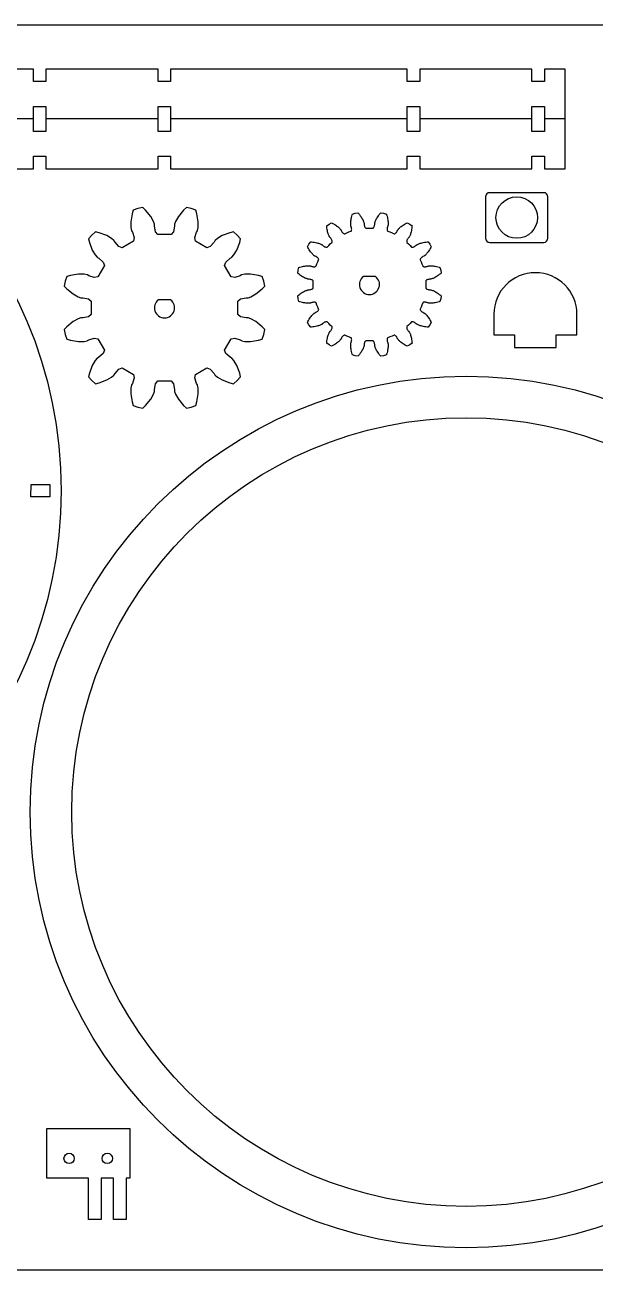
# Model space of a CAD drawing. Header units: millimetres. Extents: x 374 to 974, y 490 to 790.
# Drawn here: x 585.2 to 722.5, y 489.5 to 789.5 of the extents above; entities that cross this region are included whole.
import ezdxf

# ---------------------------------------------------------------- set-up
doc = ezdxf.new("R2010")
doc.units = ezdxf.units.MM
for name, color, linetype in [('cut', 1, 'Continuous'), ('etch', 5, 'Continuous'), ('no_cut', 4, 'Continuous')]:
    doc.layers.add(name, color=color, linetype=linetype)

msp = doc.modelspace()

# ---------------------------------------------------------------- linework, layer by layer
at = {"layer": 'cut'}
for p, q in [((696.13, 748.1), (696.13, 738.1)), ((710.13, 749.1), (697.13, 749.1)), ((711.13, 738.1), (711.13, 748.1)), ((611, 744.02), (610.7, 742.08)), ((611.3, 744.89), (611, 744.02)), ((612.41, 745.29), (611.3, 744.89)), ((613.57, 745.5), (612.41, 745.29)), ((614.26, 744.89), (613.57, 745.5)), ((615.49, 743.36), (614.26, 744.89)), ((623.38, 744.89), (622.15, 743.36)), ((624.08, 745.5), (623.38, 744.89)), ((625.23, 745.29), (624.08, 745.5)), ((626.34, 744.89), (625.23, 745.29)), ((626.64, 744.02), (626.34, 744.89)), ((626.94, 742.08), (626.64, 744.02)), ((664.08, 743.95), (664.74, 744.15)), ((664.74, 744.15), (665.44, 744.22)), ((665.44, 744.22), (665.56, 744.08)), ((665.56, 744.08), (665.78, 743.81)), ((670.54, 743.81), (670.76, 744.08)), ((670.76, 744.08), (670.88, 744.22)), ((670.88, 744.22), (671.58, 744.15)), ((671.58, 744.15), (672.24, 743.95)), ((610.7, 742.08), (610.73, 740.73)), ((616.15, 742.18), (615.49, 743.36)), ((616.39, 741.48), (616.15, 742.18)), ((616.4, 741.36), (616.39, 741.48)), ((616.4, 741), (616.4, 741.36)), ((616.67, 739.64), (616.4, 741)), ((621.25, 741), (620.97, 739.64)), ((621.26, 741.48), (621.24, 741.36)), ((621.24, 741.36), (621.25, 741)), ((621.5, 742.18), (621.26, 741.48)), ((622.15, 743.36), (621.5, 742.18)), ((626.92, 740.73), (626.94, 742.08)), ((657.89, 741.1), (658.43, 741.54)), ((657.9, 740.91), (657.89, 741.1)), ((658.43, 741.54), (659.05, 741.87)), ((659.05, 741.87), (659.22, 741.78)), ((659.22, 741.78), (659.52, 741.62)), ((659.52, 741.62), (659.8, 741.46)), ((659.8, 741.46), (660.05, 741.29)), ((660.05, 741.29), (660.27, 741.13)), ((660.27, 741.13), (660.48, 740.98)), ((663.66, 741.87), (663.67, 742.08)), ((663.66, 741.69), (663.66, 741.87)), ((663.66, 741.53), (663.66, 741.69)), ((663.67, 741.39), (663.66, 741.53)), ((663.67, 742.08), (663.69, 742.31)), ((663.68, 741.27), (663.67, 741.39)), ((663.69, 741.18), (663.68, 741.27)), ((663.69, 742.31), (663.73, 742.56)), ((663.71, 741.1), (663.69, 741.18)), ((663.72, 741.06), (663.71, 741.1)), ((663.73, 741.03), (663.72, 741.06)), ((663.73, 742.56), (663.77, 742.84)), ((663.79, 740.83), (663.73, 741.03)), ((663.73, 741.03), (663.73, 741.03)), ((663.77, 742.84), (663.84, 743.13)), ((663.84, 743.13), (663.92, 743.44)), ((663.92, 743.44), (664.02, 743.77)), ((664.02, 743.77), (664.08, 743.95)), ((665.78, 743.81), (665.97, 743.55)), ((665.97, 743.55), (666.14, 743.31)), ((666.14, 743.31), (666.29, 743.07)), ((666.29, 743.07), (666.42, 742.86)), ((666.42, 742.86), (666.53, 742.65)), ((666.53, 742.65), (666.62, 742.46)), ((666.62, 742.46), (666.69, 742.29)), ((666.69, 742.29), (666.75, 742.14)), ((666.75, 742.14), (666.79, 742.01)), ((666.79, 742.01), (666.83, 741.9)), ((666.83, 741.9), (666.85, 741.8)), ((666.85, 741.8), (666.87, 741.73)), ((666.87, 741.73), (666.88, 741.68)), ((666.88, 741.68), (666.88, 741.66)), ((666.88, 741.66), (666.88, 741.65)), ((666.88, 741.65), (666.89, 741.45)), ((666.89, 741.45), (666.92, 741.24)), ((666.92, 741.24), (666.96, 741.07)), ((666.96, 741.07), (667.01, 740.91)), ((669.31, 740.91), (669.36, 741.07)), ((669.36, 741.07), (669.4, 741.24)), ((669.4, 741.24), (669.43, 741.45)), ((669.43, 741.45), (669.44, 741.65)), ((669.44, 741.68), (669.45, 741.73)), ((669.44, 741.66), (669.44, 741.68)), ((669.44, 741.65), (669.44, 741.66)), ((669.45, 741.73), (669.47, 741.8)), ((669.47, 741.8), (669.49, 741.9)), ((669.49, 741.9), (669.52, 742.01)), ((669.52, 742.01), (669.57, 742.14)), ((669.57, 742.14), (669.63, 742.29)), ((669.63, 742.29), (669.7, 742.46)), ((669.7, 742.46), (669.79, 742.65)), ((669.79, 742.65), (669.9, 742.86)), ((669.9, 742.86), (670.03, 743.07)), ((670.03, 743.07), (670.18, 743.31)), ((670.18, 743.31), (670.35, 743.55)), ((670.35, 743.55), (670.54, 743.81)), ((672.24, 743.95), (672.24, 743.95)), ((672.24, 743.95), (672.3, 743.77)), ((672.3, 743.77), (672.4, 743.44)), ((672.4, 743.44), (672.48, 743.13)), ((672.48, 743.13), (672.55, 742.84)), ((672.59, 741.03), (672.52, 740.83)), ((672.55, 742.84), (672.59, 742.56)), ((672.59, 742.56), (672.63, 742.31)), ((672.6, 741.06), (672.59, 741.03)), ((672.59, 741.03), (672.59, 741.03)), ((672.61, 741.1), (672.6, 741.06)), ((672.62, 741.18), (672.61, 741.1)), ((672.64, 741.27), (672.62, 741.18)), ((672.63, 742.31), (672.65, 742.08)), ((672.65, 741.39), (672.64, 741.27)), ((672.65, 742.08), (672.66, 741.87)), ((672.66, 741.53), (672.65, 741.39)), ((672.66, 741.87), (672.66, 741.69)), ((672.66, 741.69), (672.66, 741.53)), ((675.84, 740.98), (676.05, 741.13)), ((676.05, 741.13), (676.27, 741.29)), ((676.27, 741.29), (676.52, 741.46)), ((676.52, 741.46), (676.8, 741.62)), ((676.8, 741.62), (677.1, 741.78)), ((677.1, 741.78), (677.27, 741.87)), ((677.27, 741.87), (677.89, 741.54)), ((677.89, 741.54), (678.43, 741.1)), ((678.43, 741.1), (678.41, 740.91)), ((601.3, 738.88), (600.54, 737.98)), ((602.2, 739.64), (601.3, 738.88)), ((603.11, 739.46), (602.2, 739.64)), ((604.94, 738.75), (603.11, 739.46)), ((606.09, 738.05), (604.94, 738.75)), ((606.65, 737.57), (606.09, 738.05)), ((610.73, 740.73), (610.87, 740.01)), ((610.87, 740.01), (610.91, 739.89)), ((610.91, 739.89), (611.1, 739.58)), ((611.1, 739.58), (611.54, 738.26)), ((611.54, 738.26), (611.38, 737.42)), ((617.24, 738.99), (616.67, 739.64)), ((620.4, 738.99), (617.24, 738.99)), ((620.97, 739.64), (620.4, 738.99)), ((626.1, 738.26), (626.54, 739.58)), ((626.27, 737.42), (626.1, 738.26)), ((626.54, 739.58), (626.73, 739.89)), ((626.73, 739.89), (626.77, 740.01)), ((626.77, 740.01), (626.92, 740.73)), ((631.55, 738.05), (630.99, 737.57)), ((632.7, 738.75), (631.55, 738.05)), ((634.54, 739.46), (632.7, 738.75)), ((635.44, 739.64), (634.54, 739.46)), ((636.34, 738.88), (635.44, 739.64)), ((637.1, 737.98), (636.34, 738.88)), ((657.94, 740.56), (657.9, 740.91)), ((657.99, 740.25), (657.94, 740.56)), ((658.04, 739.95), (657.99, 740.25)), ((658.1, 739.68), (658.04, 739.95)), ((658.16, 739.44), (658.1, 739.68)), ((658.23, 739.22), (658.16, 739.44)), ((658.3, 739.02), (658.23, 739.22)), ((658.37, 738.85), (658.3, 739.02)), ((658.44, 738.7), (658.37, 738.85)), ((658.5, 738.57), (658.44, 738.7)), ((658.55, 738.47), (658.5, 738.57)), ((658.6, 738.39), (658.55, 738.47)), ((658.64, 738.33), (658.6, 738.39)), ((658.67, 738.29), (658.64, 738.33)), ((658.69, 738.26), (658.67, 738.29)), ((658.83, 738.11), (658.69, 738.26)), ((658.69, 738.26), (658.69, 738.26)), ((658.95, 737.94), (658.83, 738.11)), ((660.48, 740.98), (660.65, 740.83)), ((660.65, 740.83), (660.81, 740.69)), ((660.81, 740.69), (660.94, 740.56)), ((660.94, 740.56), (661.05, 740.45)), ((661.05, 740.45), (661.15, 740.34)), ((661.15, 740.34), (661.22, 740.25)), ((661.22, 740.25), (661.28, 740.17)), ((661.28, 740.17), (661.32, 740.12)), ((661.32, 740.12), (661.35, 740.07)), ((661.35, 740.07), (661.36, 740.05)), ((661.36, 740.05), (661.36, 740.05)), ((661.36, 740.05), (661.45, 739.86)), ((661.45, 739.86), (661.55, 739.68)), ((661.55, 739.68), (661.66, 739.53)), ((661.66, 739.53), (661.77, 739.41)), ((661.77, 739.41), (661.87, 739.32)), ((661.87, 739.32), (661.97, 739.25)), ((661.97, 739.25), (662.07, 739.21)), ((662.07, 739.21), (662.16, 739.19)), ((662.16, 739.19), (662.24, 739.21)), ((662.24, 739.21), (662.72, 739.43)), ((662.72, 739.43), (663.21, 739.63)), ((663.21, 739.63), (663.7, 739.81)), ((663.7, 739.81), (663.77, 739.86)), ((663.77, 739.86), (663.82, 739.93)), ((663.85, 740.63), (663.79, 740.83)), ((663.82, 739.93), (663.86, 740.03)), ((663.88, 740.45), (663.85, 740.63)), ((663.86, 740.03), (663.88, 740.15)), ((663.89, 740.29), (663.88, 740.45)), ((663.88, 740.15), (663.89, 740.29)), ((667.01, 740.91), (667.07, 740.78)), ((667.07, 740.78), (667.14, 740.68)), ((667.14, 740.68), (667.21, 740.61)), ((667.21, 740.61), (667.29, 740.56)), ((667.29, 740.56), (667.37, 740.54)), ((667.37, 740.54), (667.89, 740.56)), ((667.89, 740.56), (668.43, 740.56)), ((668.43, 740.56), (668.95, 740.54)), ((668.95, 740.54), (669.03, 740.56)), ((669.03, 740.56), (669.11, 740.61)), ((669.11, 740.61), (669.18, 740.68)), ((669.18, 740.68), (669.25, 740.78)), ((669.25, 740.78), (669.31, 740.91)), ((672.44, 740.45), (672.43, 740.29)), ((672.43, 740.29), (672.44, 740.15)), ((672.47, 740.63), (672.44, 740.45)), ((672.44, 740.15), (672.46, 740.03)), ((672.46, 740.03), (672.5, 739.93)), ((672.52, 740.83), (672.47, 740.63)), ((672.5, 739.93), (672.55, 739.86)), ((672.55, 739.86), (672.62, 739.81)), ((672.62, 739.81), (673.11, 739.63)), ((673.11, 739.63), (673.6, 739.43)), ((673.6, 739.43), (674.08, 739.21)), ((674.08, 739.21), (674.16, 739.19)), ((674.16, 739.19), (674.25, 739.21)), ((674.25, 739.21), (674.35, 739.25)), ((674.35, 739.25), (674.45, 739.32)), ((674.45, 739.32), (674.55, 739.41)), ((674.55, 739.41), (674.66, 739.53)), ((674.66, 739.53), (674.77, 739.68)), ((674.77, 739.68), (674.87, 739.86)), ((674.87, 739.86), (674.96, 740.05)), ((674.96, 740.05), (674.97, 740.07)), ((674.96, 740.05), (674.96, 740.05)), ((674.97, 740.07), (675, 740.12)), ((675, 740.12), (675.04, 740.17)), ((675.04, 740.17), (675.1, 740.25)), ((675.1, 740.25), (675.17, 740.34)), ((675.17, 740.34), (675.26, 740.45)), ((675.26, 740.45), (675.38, 740.56)), ((675.38, 740.56), (675.51, 740.69)), ((675.51, 740.69), (675.67, 740.83)), ((675.67, 740.83), (675.84, 740.98)), ((677.49, 738.11), (677.37, 737.94)), ((677.63, 738.26), (677.49, 738.11)), ((677.65, 738.29), (677.63, 738.26)), ((677.63, 738.26), (677.63, 738.26)), ((677.68, 738.33), (677.65, 738.29)), ((677.72, 738.39), (677.68, 738.33)), ((677.77, 738.47), (677.72, 738.39)), ((677.82, 738.57), (677.77, 738.47)), ((677.88, 738.7), (677.82, 738.57)), ((677.95, 738.85), (677.88, 738.7)), ((678.02, 739.02), (677.95, 738.85)), ((678.09, 739.22), (678.02, 739.02)), ((678.15, 739.44), (678.09, 739.22)), ((678.22, 739.68), (678.15, 739.44)), ((678.28, 739.95), (678.22, 739.68)), ((678.33, 740.25), (678.28, 739.95)), ((678.38, 740.56), (678.33, 740.25)), ((678.41, 740.91), (678.38, 740.56)), ((600.54, 737.98), (600.72, 737.07)), ((600.72, 737.07), (601.43, 735.24)), ((601.43, 735.24), (602.13, 734.09)), ((606.73, 737.47), (606.65, 737.57)), ((606.9, 737.16), (606.73, 737.47)), ((607.82, 736.12), (606.9, 737.16)), ((608.64, 735.84), (607.82, 736.12)), ((611.38, 737.42), (608.64, 735.84)), ((629.01, 735.84), (626.27, 737.42)), ((629.82, 736.12), (629.01, 735.84)), ((630.74, 737.16), (629.82, 736.12)), ((630.92, 737.47), (630.74, 737.16)), ((630.99, 737.57), (630.92, 737.47)), ((635.52, 734.09), (636.21, 735.24)), ((636.21, 735.24), (636.92, 737.07)), ((636.92, 737.07), (637.1, 737.98)), ((653.27, 736.09), (653.6, 736.71)), ((653.35, 735.92), (653.27, 736.09)), ((653.52, 735.62), (653.35, 735.92)), ((653.68, 735.34), (653.52, 735.62)), ((653.6, 736.71), (654.04, 737.25)), ((653.85, 735.09), (653.68, 735.34)), ((654, 734.87), (653.85, 735.09)), ((654.04, 737.25), (654.23, 737.23)), ((654.23, 737.23), (654.57, 737.2)), ((654.57, 737.2), (654.89, 737.15)), ((654.89, 737.15), (655.19, 737.1)), ((655.19, 737.1), (655.46, 737.04)), ((655.46, 737.04), (655.7, 736.97)), ((655.7, 736.97), (655.92, 736.91)), ((655.92, 736.91), (656.12, 736.84)), ((656.12, 736.84), (656.29, 736.77)), ((656.29, 736.77), (656.44, 736.7)), ((656.44, 736.7), (656.57, 736.64)), ((656.57, 736.64), (656.67, 736.59)), ((656.67, 736.59), (656.75, 736.54)), ((656.75, 736.54), (656.81, 736.5)), ((656.81, 736.5), (656.85, 736.47)), ((656.85, 736.47), (656.88, 736.45)), ((656.88, 736.45), (656.88, 736.45)), ((656.88, 736.45), (657.03, 736.31)), ((657.03, 736.31), (657.19, 736.19)), ((657.19, 736.19), (657.35, 736.09)), ((657.35, 736.09), (657.49, 736.02)), ((657.49, 736.02), (657.63, 735.97)), ((657.63, 735.97), (657.75, 735.95)), ((657.75, 735.95), (657.85, 735.95)), ((657.85, 735.95), (657.94, 735.97)), ((657.94, 735.97), (658.01, 736.01)), ((658.01, 736.01), (658.37, 736.39)), ((658.37, 736.39), (658.74, 736.77)), ((658.74, 736.77), (659.13, 737.13)), ((659.05, 737.79), (658.95, 737.94)), ((659.12, 737.64), (659.05, 737.79)), ((659.17, 737.51), (659.12, 737.64)), ((659.13, 737.13), (659.17, 737.2)), ((659.19, 737.39), (659.17, 737.51)), ((659.17, 737.2), (659.19, 737.29)), ((659.19, 737.29), (659.19, 737.39)), ((677.15, 737.51), (677.13, 737.39)), ((677.13, 737.39), (677.13, 737.29)), ((677.13, 737.29), (677.15, 737.2)), ((677.2, 737.64), (677.15, 737.51)), ((677.15, 737.2), (677.19, 737.13)), ((677.19, 737.13), (677.57, 736.77)), ((677.27, 737.79), (677.2, 737.64)), ((677.37, 737.94), (677.27, 737.79)), ((677.57, 736.77), (677.95, 736.39)), ((677.95, 736.39), (678.31, 736.01)), ((678.31, 736.01), (678.38, 735.97)), ((678.38, 735.97), (678.47, 735.95)), ((678.47, 735.95), (678.57, 735.95)), ((678.57, 735.95), (678.69, 735.97)), ((678.69, 735.97), (678.82, 736.02)), ((678.82, 736.02), (678.97, 736.09)), ((678.97, 736.09), (679.12, 736.19)), ((679.12, 736.19), (679.29, 736.31)), ((679.29, 736.31), (679.44, 736.45)), ((679.44, 736.45), (679.47, 736.47)), ((679.44, 736.45), (679.44, 736.45)), ((679.47, 736.47), (679.51, 736.5)), ((679.51, 736.5), (679.57, 736.54)), ((679.57, 736.54), (679.65, 736.59)), ((679.65, 736.59), (679.75, 736.64)), ((679.75, 736.64), (679.88, 736.7)), ((679.88, 736.7), (680.03, 736.77)), ((680.03, 736.77), (680.2, 736.84)), ((680.2, 736.84), (680.4, 736.91)), ((680.4, 736.91), (680.62, 736.97)), ((680.62, 736.97), (680.86, 737.04)), ((680.86, 737.04), (681.13, 737.1)), ((681.13, 737.1), (681.43, 737.15)), ((681.43, 737.15), (681.75, 737.2)), ((681.75, 737.2), (682.09, 737.23)), ((682.09, 737.23), (682.28, 737.25)), ((682.28, 737.25), (682.72, 736.71)), ((682.47, 735.09), (682.32, 734.87)), ((682.64, 735.34), (682.47, 735.09)), ((682.8, 735.62), (682.64, 735.34)), ((682.72, 736.71), (683.05, 736.09)), ((682.96, 735.92), (682.8, 735.62)), ((683.05, 736.09), (682.96, 735.92)), ((697.13, 737.1), (710.13, 737.1)), ((602.13, 734.09), (602.61, 733.53)), ((602.61, 733.53), (602.71, 733.45)), ((602.71, 733.45), (603.02, 733.28)), ((603.02, 733.28), (604.06, 732.36)), ((604.06, 732.36), (604.34, 731.54)), ((633.3, 731.54), (633.58, 732.36)), ((633.58, 732.36), (634.62, 733.28)), ((634.62, 733.28), (634.94, 733.45)), ((634.94, 733.45), (635.03, 733.53)), ((635.03, 733.53), (635.52, 734.09)), ((654.16, 734.66), (654, 734.87)), ((654.31, 734.49), (654.16, 734.66)), ((654.44, 734.33), (654.31, 734.49)), ((654.57, 734.2), (654.44, 734.33)), ((654.69, 734.08), (654.57, 734.2)), ((654.8, 733.99), (654.69, 734.08)), ((654.89, 733.92), (654.8, 733.99)), ((654.96, 733.86), (654.89, 733.92)), ((655.02, 733.82), (654.96, 733.86)), ((655.07, 733.79), (655.02, 733.82)), ((655.09, 733.78), (655.07, 733.79)), ((655.28, 733.69), (655.09, 733.78)), ((655.09, 733.78), (655.09, 733.78)), ((655.46, 733.59), (655.28, 733.69)), ((655.6, 733.48), (655.46, 733.59)), ((655.51, 731.93), (655.71, 732.42)), ((655.73, 733.37), (655.6, 733.48)), ((655.71, 732.42), (655.93, 732.9)), ((655.82, 733.27), (655.73, 733.37)), ((655.89, 733.17), (655.82, 733.27)), ((655.93, 733.07), (655.89, 733.17)), ((655.94, 732.98), (655.93, 733.07)), ((655.93, 732.9), (655.94, 732.98)), ((680.39, 733.07), (680.37, 732.98)), ((680.37, 732.98), (680.39, 732.9)), ((680.43, 733.17), (680.39, 733.07)), ((680.39, 732.9), (680.61, 732.42)), ((680.5, 733.27), (680.43, 733.17)), ((680.59, 733.37), (680.5, 733.27)), ((680.71, 733.48), (680.59, 733.37)), ((680.61, 732.42), (680.81, 731.93)), ((680.86, 733.59), (680.71, 733.48)), ((681.04, 733.69), (680.86, 733.59)), ((681.23, 733.78), (681.04, 733.69)), ((681.25, 733.79), (681.23, 733.78)), ((681.23, 733.78), (681.23, 733.78)), ((681.3, 733.82), (681.25, 733.79)), ((681.35, 733.86), (681.3, 733.82)), ((681.43, 733.92), (681.35, 733.86)), ((681.52, 733.99), (681.43, 733.92)), ((681.63, 734.08), (681.52, 733.99)), ((681.75, 734.2), (681.63, 734.08)), ((681.87, 734.33), (681.75, 734.2)), ((682.01, 734.49), (681.87, 734.33)), ((682.16, 734.66), (682.01, 734.49)), ((682.32, 734.87), (682.16, 734.66)), ((596.16, 729.18), (595.29, 728.88)), ((598.1, 729.48), (596.16, 729.18)), ((599.45, 729.45), (598.1, 729.48)), ((600.17, 729.31), (599.45, 729.45)), ((600.29, 729.27), (600.17, 729.31)), ((600.6, 729.08), (600.29, 729.27)), ((601.92, 728.64), (600.6, 729.08)), ((604.34, 731.54), (602.76, 728.8)), ((634.88, 728.8), (633.3, 731.54)), ((637.05, 729.08), (635.73, 728.64)), ((637.35, 729.27), (637.05, 729.08)), ((637.47, 729.31), (637.35, 729.27)), ((638.19, 729.45), (637.47, 729.31)), ((639.54, 729.48), (638.19, 729.45)), ((641.48, 729.18), (639.54, 729.48)), ((642.35, 728.88), (641.48, 729.18)), ((650.92, 729.7), (650.98, 730.4)), ((651.06, 729.58), (650.92, 729.7)), ((650.98, 730.4), (651.19, 731.06)), ((651.33, 729.36), (651.06, 729.58)), ((651.19, 731.06), (651.37, 731.12)), ((651.58, 729.17), (651.33, 729.36)), ((651.37, 731.12), (651.7, 731.22)), ((651.83, 729), (651.58, 729.17)), ((651.7, 731.22), (652.01, 731.3)), ((652.01, 731.3), (652.3, 731.37)), ((652.3, 731.37), (652.57, 731.41)), ((652.57, 731.41), (652.83, 731.45)), ((652.83, 731.45), (653.06, 731.47)), ((653.06, 731.47), (653.26, 731.48)), ((653.26, 731.48), (653.45, 731.48)), ((653.45, 731.48), (653.61, 731.48)), ((653.61, 731.48), (653.75, 731.47)), ((653.75, 731.47), (653.87, 731.46)), ((653.87, 731.46), (653.96, 731.44)), ((653.96, 731.44), (654.03, 731.43)), ((654.03, 731.43), (654.08, 731.42)), ((654.08, 731.42), (654.11, 731.41)), ((654.11, 731.41), (654.11, 731.41)), ((654.11, 731.41), (654.31, 731.34)), ((654.31, 731.34), (654.5, 731.29)), ((654.5, 731.29), (654.69, 731.26)), ((654.69, 731.26), (654.85, 731.25)), ((654.85, 731.25), (654.99, 731.26)), ((654.99, 731.26), (655.11, 731.28)), ((655.11, 731.28), (655.21, 731.32)), ((655.21, 731.32), (655.28, 731.37)), ((655.28, 731.37), (655.33, 731.44)), ((655.33, 731.44), (655.51, 731.93)), ((680.81, 731.93), (680.99, 731.44)), ((680.99, 731.44), (681.04, 731.37)), ((681.04, 731.37), (681.11, 731.32)), ((681.11, 731.32), (681.21, 731.28)), ((681.21, 731.28), (681.33, 731.26)), ((681.33, 731.26), (681.47, 731.25)), ((681.47, 731.25), (681.63, 731.26)), ((681.63, 731.26), (681.81, 731.29)), ((681.81, 731.29), (682.01, 731.34)), ((682.01, 731.34), (682.21, 731.41)), ((682.21, 731.41), (682.24, 731.42)), ((682.21, 731.41), (682.21, 731.41)), ((682.24, 731.42), (682.28, 731.43)), ((682.28, 731.43), (682.36, 731.44)), ((682.36, 731.44), (682.45, 731.46)), ((682.45, 731.46), (682.57, 731.47)), ((682.57, 731.47), (682.71, 731.48)), ((682.71, 731.48), (682.87, 731.48)), ((682.87, 731.48), (683.06, 731.48)), ((683.06, 731.48), (683.26, 731.47)), ((683.26, 731.47), (683.49, 731.45)), ((683.49, 731.45), (683.75, 731.41)), ((683.75, 731.41), (684.02, 731.37)), ((684.02, 731.37), (684.31, 731.3)), ((684.31, 731.3), (684.62, 731.22)), ((684.74, 729.17), (684.49, 729)), ((684.62, 731.22), (684.95, 731.12)), ((684.99, 729.36), (684.74, 729.17)), ((684.95, 731.12), (685.13, 731.06)), ((685.26, 729.58), (684.99, 729.36)), ((685.13, 731.06), (685.33, 730.4)), ((685.4, 729.7), (685.26, 729.58)), ((685.33, 730.4), (685.4, 729.7)), ((594.89, 727.77), (594.68, 726.61)), ((594.68, 726.61), (595.29, 725.92)), ((595.29, 728.88), (594.89, 727.77)), ((602.76, 728.8), (601.92, 728.64)), ((635.73, 728.64), (634.88, 728.8)), ((642.76, 727.77), (642.35, 728.88)), ((642.35, 725.92), (642.96, 726.61)), ((642.96, 726.61), (642.76, 727.77)), ((652.06, 728.85), (651.83, 729)), ((652.28, 728.72), (652.06, 728.85)), ((652.49, 728.61), (652.28, 728.72)), ((652.68, 728.52), (652.49, 728.61)), ((652.85, 728.45), (652.68, 728.52)), ((653, 728.39), (652.85, 728.45)), ((653.13, 728.34), (653, 728.39)), ((653.24, 728.31), (653.13, 728.34)), ((653.34, 728.29), (653.24, 728.31)), ((653.41, 728.27), (653.34, 728.29)), ((653.45, 728.26), (653.41, 728.27)), ((653.48, 728.26), (653.45, 728.26)), ((653.49, 728.26), (653.48, 728.26)), ((653.69, 728.25), (653.49, 728.26)), ((653.89, 728.22), (653.69, 728.25)), ((654.07, 728.18), (653.89, 728.22)), ((654.23, 728.13), (654.07, 728.18)), ((654.35, 728.07), (654.23, 728.13)), ((654.46, 728), (654.35, 728.07)), ((654.53, 727.93), (654.46, 728)), ((654.46, 725.96), (654.53, 726.03)), ((654.58, 727.85), (654.53, 727.93)), ((654.53, 726.03), (654.58, 726.11)), ((654.6, 727.77), (654.58, 727.85)), ((654.58, 727.25), (654.6, 727.77)), ((654.58, 726.71), (654.58, 727.25)), ((654.6, 726.19), (654.58, 726.71)), ((654.58, 726.11), (654.6, 726.19)), ((669.61, 728.92), (666.7, 728.92)), ((681.74, 727.85), (681.72, 727.77)), ((681.72, 727.77), (681.74, 727.25)), ((681.74, 726.71), (681.72, 726.19)), ((681.72, 726.19), (681.74, 726.11)), ((681.79, 727.93), (681.74, 727.85)), ((681.74, 727.25), (681.74, 726.71)), ((681.74, 726.11), (681.79, 726.03)), ((681.86, 728), (681.79, 727.93)), ((681.79, 726.03), (681.86, 725.96)), ((681.97, 728.07), (681.86, 728)), ((682.09, 728.13), (681.97, 728.07)), ((682.25, 728.18), (682.09, 728.13)), ((682.43, 728.22), (682.25, 728.18)), ((682.63, 728.25), (682.43, 728.22)), ((682.83, 728.26), (682.63, 728.25)), ((682.84, 728.26), (682.83, 728.26)), ((682.86, 728.26), (682.84, 728.26)), ((682.91, 728.27), (682.86, 728.26)), ((682.98, 728.29), (682.91, 728.27)), ((683.08, 728.31), (682.98, 728.29)), ((683.19, 728.34), (683.08, 728.31)), ((683.32, 728.39), (683.19, 728.34)), ((683.47, 728.45), (683.32, 728.39)), ((683.64, 728.52), (683.47, 728.45)), ((683.83, 728.61), (683.64, 728.52)), ((684.04, 728.72), (683.83, 728.61)), ((684.26, 728.85), (684.04, 728.72)), ((684.49, 729), (684.26, 728.85)), ((595.29, 725.92), (596.82, 724.69)), ((596.82, 724.69), (598, 724.03)), ((598, 724.03), (598.7, 723.8)), ((598.7, 723.8), (598.82, 723.78)), ((598.82, 723.78), (599.18, 723.78)), ((599.18, 723.78), (600.54, 723.51)), ((600.54, 723.51), (601.19, 722.94)), ((620.28, 723.3), (617.37, 723.3)), ((636.45, 722.94), (637.1, 723.51)), ((637.1, 723.51), (638.47, 723.78)), ((638.47, 723.78), (638.83, 723.78)), ((638.83, 723.78), (638.95, 723.8)), ((638.95, 723.8), (639.64, 724.03)), ((639.64, 724.03), (640.83, 724.69)), ((640.83, 724.69), (642.35, 725.92)), ((650.92, 724.26), (651.06, 724.38)), ((650.98, 723.56), (650.92, 724.26)), ((651.19, 722.9), (650.98, 723.56)), ((651.06, 724.38), (651.33, 724.6)), ((651.33, 724.6), (651.58, 724.79)), ((651.58, 724.79), (651.83, 724.96)), ((651.83, 724.96), (652.06, 725.11)), ((652.06, 725.11), (652.28, 725.24)), ((652.28, 725.24), (652.49, 725.35)), ((652.49, 725.35), (652.68, 725.44)), ((652.68, 725.44), (652.85, 725.51)), ((652.85, 725.51), (653, 725.57)), ((653, 725.57), (653.13, 725.61)), ((653.13, 725.61), (653.24, 725.65)), ((653.24, 725.65), (653.34, 725.67)), ((653.34, 725.67), (653.41, 725.69)), ((653.41, 725.69), (653.45, 725.7)), ((653.45, 725.7), (653.48, 725.7)), ((653.48, 725.7), (653.49, 725.7)), ((653.49, 725.7), (653.69, 725.71)), ((653.69, 725.71), (653.89, 725.74)), ((653.89, 725.74), (654.07, 725.78)), ((654.07, 725.78), (654.23, 725.83)), ((654.23, 725.83), (654.35, 725.89)), ((654.35, 725.89), (654.46, 725.96)), ((681.86, 725.96), (681.97, 725.89)), ((681.97, 725.89), (682.09, 725.83)), ((682.09, 725.83), (682.25, 725.78)), ((682.25, 725.78), (682.43, 725.74)), ((682.43, 725.74), (682.63, 725.71)), ((682.63, 725.71), (682.83, 725.7)), ((682.83, 725.7), (682.84, 725.7)), ((682.84, 725.7), (682.86, 725.7)), ((682.86, 725.7), (682.91, 725.69)), ((682.91, 725.69), (682.98, 725.67)), ((682.98, 725.67), (683.08, 725.65)), ((683.08, 725.65), (683.19, 725.61)), ((683.19, 725.61), (683.32, 725.57)), ((683.32, 725.57), (683.47, 725.51)), ((683.47, 725.51), (683.64, 725.44)), ((683.64, 725.44), (683.83, 725.35)), ((683.83, 725.35), (684.04, 725.24)), ((684.04, 725.24), (684.26, 725.11)), ((684.26, 725.11), (684.49, 724.96)), ((684.49, 724.96), (684.74, 724.79)), ((684.74, 724.79), (684.99, 724.6)), ((684.99, 724.6), (685.26, 724.38)), ((685.33, 723.56), (685.13, 722.9)), ((685.26, 724.38), (685.4, 724.26)), ((685.4, 724.26), (685.33, 723.56)), ((601.19, 722.94), (601.19, 719.78)), ((636.45, 719.78), (636.45, 722.94)), ((651.37, 722.83), (651.19, 722.9)), ((651.7, 722.74), (651.37, 722.83)), ((652.01, 722.66), (651.7, 722.74)), ((652.3, 722.59), (652.01, 722.66)), ((652.57, 722.55), (652.3, 722.59)), ((652.83, 722.51), (652.57, 722.55)), ((653.06, 722.49), (652.83, 722.51)), ((653.26, 722.48), (653.06, 722.49)), ((653.45, 722.48), (653.26, 722.48)), ((653.61, 722.48), (653.45, 722.48)), ((653.75, 722.49), (653.61, 722.48)), ((653.87, 722.5), (653.75, 722.49)), ((653.96, 722.51), (653.87, 722.5)), ((654.03, 722.53), (653.96, 722.51)), ((654.08, 722.54), (654.03, 722.53)), ((654.11, 722.55), (654.08, 722.54)), ((654.31, 722.61), (654.11, 722.55)), ((654.11, 722.55), (654.11, 722.55)), ((654.5, 722.67), (654.31, 722.61)), ((654.69, 722.7), (654.5, 722.67)), ((654.85, 722.71), (654.69, 722.7)), ((654.8, 719.97), (654.89, 720.04)), ((654.99, 722.7), (654.85, 722.71)), ((654.89, 720.04), (654.96, 720.1)), ((654.96, 720.1), (655.02, 720.14)), ((655.11, 722.68), (654.99, 722.7)), ((655.02, 720.14), (655.07, 720.17)), ((655.07, 720.17), (655.09, 720.18)), ((655.09, 720.18), (655.28, 720.27)), ((655.09, 720.18), (655.09, 720.18)), ((655.21, 722.64), (655.11, 722.68)), ((655.28, 722.59), (655.21, 722.64)), ((655.33, 722.52), (655.28, 722.59)), ((655.28, 720.27), (655.46, 720.37)), ((655.51, 722.03), (655.33, 722.52)), ((655.46, 720.37), (655.6, 720.48)), ((655.71, 721.54), (655.51, 722.03)), ((655.6, 720.48), (655.73, 720.59)), ((655.93, 721.06), (655.71, 721.54)), ((655.73, 720.59), (655.82, 720.69)), ((655.82, 720.69), (655.89, 720.79)), ((655.89, 720.79), (655.93, 720.89)), ((655.94, 720.98), (655.93, 721.06)), ((655.93, 720.89), (655.94, 720.98)), ((680.39, 721.06), (680.37, 720.98)), ((680.37, 720.98), (680.39, 720.89)), ((680.61, 721.54), (680.39, 721.06)), ((680.39, 720.89), (680.43, 720.79)), ((680.43, 720.79), (680.5, 720.69)), ((680.5, 720.69), (680.59, 720.59)), ((680.59, 720.59), (680.71, 720.48)), ((680.81, 722.03), (680.61, 721.54)), ((680.71, 720.48), (680.86, 720.37)), ((680.99, 722.52), (680.81, 722.03)), ((680.86, 720.37), (681.04, 720.27)), ((681.04, 722.59), (680.99, 722.52)), ((681.11, 722.64), (681.04, 722.59)), ((681.04, 720.27), (681.23, 720.18)), ((681.21, 722.68), (681.11, 722.64)), ((681.33, 722.7), (681.21, 722.68)), ((681.23, 720.18), (681.23, 720.18)), ((681.23, 720.18), (681.25, 720.17)), ((681.25, 720.17), (681.3, 720.14)), ((681.3, 720.14), (681.35, 720.1)), ((681.47, 722.71), (681.33, 722.7)), ((681.35, 720.1), (681.43, 720.04)), ((681.43, 720.04), (681.52, 719.97)), ((681.63, 722.7), (681.47, 722.71)), ((681.81, 722.67), (681.63, 722.7)), ((682.01, 722.61), (681.81, 722.67)), ((682.21, 722.55), (682.01, 722.61)), ((682.24, 722.54), (682.21, 722.55)), ((682.21, 722.55), (682.21, 722.55)), ((682.28, 722.53), (682.24, 722.54)), ((682.36, 722.51), (682.28, 722.53)), ((682.45, 722.5), (682.36, 722.51)), ((682.57, 722.49), (682.45, 722.5)), ((682.71, 722.48), (682.57, 722.49)), ((682.87, 722.48), (682.71, 722.48)), ((683.06, 722.48), (682.87, 722.48)), ((683.26, 722.49), (683.06, 722.48)), ((683.49, 722.51), (683.26, 722.49)), ((683.75, 722.55), (683.49, 722.51)), ((684.02, 722.59), (683.75, 722.55)), ((684.31, 722.66), (684.02, 722.59)), ((684.62, 722.74), (684.31, 722.66)), ((684.95, 722.83), (684.62, 722.74)), ((685.13, 722.9), (684.95, 722.83)), ((596.82, 718.03), (595.29, 716.8)), ((598, 718.68), (596.82, 718.03)), ((598.7, 718.92), (598, 718.68)), ((598.82, 718.94), (598.7, 718.92)), ((599.18, 718.93), (598.82, 718.94)), ((600.54, 719.21), (599.18, 718.93)), ((601.19, 719.78), (600.54, 719.21)), ((637.1, 719.21), (636.45, 719.78)), ((638.47, 718.93), (637.1, 719.21)), ((638.83, 718.94), (638.47, 718.93)), ((638.95, 718.92), (638.83, 718.94)), ((639.64, 718.68), (638.95, 718.92)), ((640.83, 718.03), (639.64, 718.68)), ((642.35, 716.8), (640.83, 718.03)), ((653.27, 717.86), (653.35, 718.04)), ((653.6, 717.25), (653.27, 717.86)), ((653.35, 718.04), (653.52, 718.34)), ((653.52, 718.34), (653.68, 718.62)), ((654.04, 716.71), (653.6, 717.25)), ((653.68, 718.62), (653.85, 718.87)), ((653.85, 718.87), (654, 719.09)), ((654, 719.09), (654.16, 719.3)), ((654.16, 719.3), (654.31, 719.47)), ((654.31, 719.47), (654.44, 719.63)), ((654.44, 719.63), (654.57, 719.76)), ((654.57, 719.76), (654.69, 719.87)), ((654.69, 719.87), (654.8, 719.97)), ((655.92, 717.05), (655.7, 716.98)), ((656.12, 717.12), (655.92, 717.05)), ((656.29, 717.19), (656.12, 717.12)), ((656.44, 717.26), (656.29, 717.19)), ((656.57, 717.32), (656.44, 717.26)), ((656.67, 717.37), (656.57, 717.32)), ((656.75, 717.42), (656.67, 717.37)), ((656.81, 717.46), (656.75, 717.42)), ((656.85, 717.49), (656.81, 717.46)), ((656.88, 717.51), (656.85, 717.49)), ((657.03, 717.65), (656.88, 717.51)), ((656.88, 717.51), (656.88, 717.51)), ((657.19, 717.77), (657.03, 717.65)), ((657.35, 717.87), (657.19, 717.77)), ((657.49, 717.94), (657.35, 717.87)), ((657.63, 717.99), (657.49, 717.94)), ((657.75, 718.01), (657.63, 717.99)), ((657.85, 718.01), (657.75, 718.01)), ((657.94, 717.99), (657.85, 718.01)), ((658.01, 717.95), (657.94, 717.99)), ((658.37, 717.56), (658.01, 717.95)), ((658.74, 717.19), (658.37, 717.56)), ((659.13, 716.83), (658.74, 717.19)), ((677.57, 717.19), (677.19, 716.83)), ((677.95, 717.56), (677.57, 717.19)), ((678.31, 717.95), (677.95, 717.56)), ((678.38, 717.99), (678.31, 717.95)), ((678.47, 718.01), (678.38, 717.99)), ((678.57, 718.01), (678.47, 718.01)), ((678.69, 717.99), (678.57, 718.01)), ((678.82, 717.94), (678.69, 717.99)), ((678.97, 717.87), (678.82, 717.94)), ((679.12, 717.77), (678.97, 717.87)), ((679.29, 717.65), (679.12, 717.77)), ((679.44, 717.51), (679.29, 717.65)), ((679.47, 717.49), (679.44, 717.51)), ((679.44, 717.51), (679.44, 717.51)), ((679.51, 717.46), (679.47, 717.49)), ((679.57, 717.42), (679.51, 717.46)), ((679.65, 717.37), (679.57, 717.42)), ((679.75, 717.32), (679.65, 717.37)), ((679.88, 717.26), (679.75, 717.32)), ((680.03, 717.19), (679.88, 717.26)), ((680.2, 717.12), (680.03, 717.19)), ((680.4, 717.05), (680.2, 717.12)), ((680.62, 716.98), (680.4, 717.05)), ((681.52, 719.97), (681.63, 719.87)), ((681.63, 719.87), (681.75, 719.76)), ((681.75, 719.76), (681.87, 719.63)), ((681.87, 719.63), (682.01, 719.47)), ((682.01, 719.47), (682.16, 719.3)), ((682.16, 719.3), (682.32, 719.09)), ((682.72, 717.25), (682.28, 716.71)), ((682.32, 719.09), (682.47, 718.87)), ((682.47, 718.87), (682.64, 718.62)), ((682.64, 718.62), (682.8, 718.34)), ((683.05, 717.86), (682.72, 717.25)), ((682.8, 718.34), (682.96, 718.04)), ((682.96, 718.04), (683.05, 717.86)), ((698.13, 719.82), (698.13, 714.82)), ((718.13, 714.82), (718.13, 719.82)), ((595.29, 716.8), (594.68, 716.1)), ((594.68, 716.1), (594.89, 714.95)), ((594.89, 714.95), (595.29, 713.84)), ((600.6, 713.64), (601.92, 714.08)), ((601.92, 714.08), (602.76, 713.91)), ((634.88, 713.91), (635.73, 714.08)), ((635.73, 714.08), (637.05, 713.64)), ((642.96, 716.1), (642.35, 716.8)), ((642.35, 713.84), (642.76, 714.95)), ((642.76, 714.95), (642.96, 716.1)), ((654.23, 716.72), (654.04, 716.71)), ((654.57, 716.76), (654.23, 716.72)), ((654.89, 716.8), (654.57, 716.76)), ((655.19, 716.86), (654.89, 716.8)), ((655.46, 716.92), (655.19, 716.86)), ((655.7, 716.98), (655.46, 716.92)), ((657.99, 713.71), (658.04, 714.01)), ((658.04, 714.01), (658.1, 714.28)), ((658.1, 714.28), (658.16, 714.52)), ((658.16, 714.52), (658.23, 714.74)), ((658.23, 714.74), (658.3, 714.94)), ((658.3, 714.94), (658.37, 715.11)), ((658.37, 715.11), (658.44, 715.26)), ((658.44, 715.26), (658.5, 715.39)), ((658.5, 715.39), (658.55, 715.49)), ((658.55, 715.49), (658.6, 715.57)), ((658.6, 715.57), (658.64, 715.63)), ((658.64, 715.63), (658.67, 715.67)), ((658.67, 715.67), (658.69, 715.69)), ((658.69, 715.7), (658.83, 715.85)), ((658.69, 715.69), (658.69, 715.7)), ((658.83, 715.85), (658.95, 716.01)), ((658.95, 716.01), (659.05, 716.17)), ((659.05, 716.17), (659.12, 716.31)), ((659.12, 716.31), (659.17, 716.45)), ((659.17, 716.76), (659.13, 716.83)), ((659.19, 716.67), (659.17, 716.76)), ((659.17, 716.45), (659.19, 716.57)), ((659.19, 716.57), (659.19, 716.67)), ((661.45, 714.1), (661.36, 713.91)), ((661.55, 714.27), (661.45, 714.1)), ((661.66, 714.42), (661.55, 714.27)), ((661.77, 714.55), (661.66, 714.42)), ((661.87, 714.64), (661.77, 714.55)), ((661.97, 714.71), (661.87, 714.64)), ((662.07, 714.75), (661.97, 714.71)), ((662.16, 714.76), (662.07, 714.75)), ((662.24, 714.75), (662.16, 714.76)), ((662.72, 714.53), (662.24, 714.75)), ((663.21, 714.33), (662.72, 714.53)), ((663.7, 714.15), (663.21, 714.33)), ((663.77, 714.1), (663.7, 714.15)), ((663.82, 714.03), (663.77, 714.1)), ((663.86, 713.93), (663.82, 714.03)), ((672.5, 714.03), (672.46, 713.93)), ((672.55, 714.1), (672.5, 714.03)), ((672.62, 714.15), (672.55, 714.1)), ((673.11, 714.33), (672.62, 714.15)), ((673.6, 714.53), (673.11, 714.33)), ((674.08, 714.75), (673.6, 714.53)), ((674.16, 714.76), (674.08, 714.75)), ((674.25, 714.75), (674.16, 714.76)), ((674.35, 714.71), (674.25, 714.75)), ((674.45, 714.64), (674.35, 714.71)), ((674.55, 714.55), (674.45, 714.64)), ((674.66, 714.42), (674.55, 714.55)), ((674.77, 714.27), (674.66, 714.42)), ((674.87, 714.1), (674.77, 714.27)), ((674.96, 713.91), (674.87, 714.1)), ((677.15, 716.76), (677.13, 716.67)), ((677.13, 716.67), (677.13, 716.57)), ((677.13, 716.57), (677.15, 716.45)), ((677.19, 716.83), (677.15, 716.76)), ((677.15, 716.45), (677.2, 716.31)), ((677.2, 716.31), (677.27, 716.17)), ((677.27, 716.17), (677.37, 716.01)), ((677.37, 716.01), (677.49, 715.85)), ((677.49, 715.85), (677.63, 715.7)), ((677.63, 715.7), (677.63, 715.69)), ((677.63, 715.69), (677.65, 715.67)), ((677.65, 715.67), (677.68, 715.63)), ((677.68, 715.63), (677.72, 715.57)), ((677.72, 715.57), (677.77, 715.49)), ((677.77, 715.49), (677.82, 715.39)), ((677.82, 715.39), (677.88, 715.26)), ((677.88, 715.26), (677.95, 715.11)), ((677.95, 715.11), (678.02, 714.94)), ((678.02, 714.94), (678.09, 714.74)), ((678.09, 714.74), (678.15, 714.52)), ((678.15, 714.52), (678.22, 714.28)), ((678.22, 714.28), (678.28, 714.01)), ((678.28, 714.01), (678.33, 713.71)), ((680.86, 716.92), (680.62, 716.98)), ((681.13, 716.86), (680.86, 716.92)), ((681.43, 716.8), (681.13, 716.86)), ((681.75, 716.76), (681.43, 716.8)), ((682.09, 716.72), (681.75, 716.76)), ((682.28, 716.71), (682.09, 716.72)), ((698.13, 714.82), (703.13, 714.82)), ((703.13, 714.82), (703.13, 711.82)), ((713.13, 714.82), (718.13, 714.82)), ((713.13, 711.82), (713.13, 714.82)), ((595.29, 713.84), (596.16, 713.54)), ((596.16, 713.54), (598.1, 713.24)), ((598.1, 713.24), (599.45, 713.26)), ((599.45, 713.26), (600.17, 713.41)), ((600.17, 713.41), (600.29, 713.45)), ((600.29, 713.45), (600.6, 713.64)), ((602.76, 713.91), (604.34, 711.17)), ((604.34, 711.17), (604.06, 710.36)), ((633.3, 711.17), (634.88, 713.91)), ((633.58, 710.36), (633.3, 711.17)), ((637.05, 713.64), (637.35, 713.45)), ((637.35, 713.45), (637.47, 713.41)), ((637.47, 713.41), (638.19, 713.26)), ((638.19, 713.26), (639.54, 713.24)), ((639.54, 713.24), (641.48, 713.54)), ((641.48, 713.54), (642.35, 713.84)), ((657.89, 712.86), (657.9, 713.05)), ((658.43, 712.42), (657.89, 712.86)), ((657.9, 713.05), (657.94, 713.39)), ((657.94, 713.39), (657.99, 713.71)), ((659.05, 712.09), (658.43, 712.42)), ((659.22, 712.17), (659.05, 712.09)), ((659.52, 712.34), (659.22, 712.17)), ((659.8, 712.5), (659.52, 712.34)), ((660.05, 712.66), (659.8, 712.5)), ((660.27, 712.82), (660.05, 712.66)), ((660.48, 712.98), (660.27, 712.82)), ((660.65, 713.13), (660.48, 712.98)), ((660.81, 713.26), (660.65, 713.13)), ((660.94, 713.39), (660.81, 713.26)), ((661.05, 713.51), (660.94, 713.39)), ((661.15, 713.62), (661.05, 713.51)), ((661.22, 713.71), (661.15, 713.62)), ((661.28, 713.78), (661.22, 713.71)), ((661.32, 713.84), (661.28, 713.78)), ((661.35, 713.89), (661.32, 713.84)), ((661.36, 713.91), (661.35, 713.89)), ((661.36, 713.91), (661.36, 713.91)), ((663.66, 712.43), (663.67, 712.57)), ((663.66, 712.27), (663.66, 712.43)), ((663.66, 712.08), (663.66, 712.27)), ((663.67, 711.88), (663.66, 712.08)), ((663.67, 712.57), (663.68, 712.69)), ((663.69, 711.65), (663.67, 711.88)), ((663.68, 712.69), (663.69, 712.78)), ((663.69, 712.78), (663.71, 712.85)), ((663.73, 711.39), (663.69, 711.65)), ((663.71, 712.85), (663.72, 712.9)), ((663.72, 712.9), (663.73, 712.93)), ((663.73, 712.93), (663.79, 713.13)), ((663.73, 712.93), (663.73, 712.93)), ((663.77, 711.12), (663.73, 711.39)), ((663.84, 710.83), (663.77, 711.12)), ((663.79, 713.13), (663.85, 713.32)), ((663.85, 713.32), (663.88, 713.51)), ((663.88, 713.81), (663.86, 713.93)), ((663.89, 713.67), (663.88, 713.81)), ((663.88, 713.51), (663.89, 713.67)), ((666.42, 711.1), (666.29, 710.88)), ((666.53, 711.31), (666.42, 711.1)), ((666.62, 711.5), (666.53, 711.31)), ((666.69, 711.67), (666.62, 711.5)), ((666.75, 711.82), (666.69, 711.67)), ((666.79, 711.95), (666.75, 711.82)), ((666.83, 712.06), (666.79, 711.95)), ((666.85, 712.16), (666.83, 712.06)), ((666.87, 712.23), (666.85, 712.16)), ((666.88, 712.27), (666.87, 712.23)), ((666.89, 712.51), (666.88, 712.3)), ((666.88, 712.3), (666.88, 712.3)), ((666.88, 712.3), (666.88, 712.27)), ((666.92, 712.71), (666.89, 712.51)), ((666.96, 712.89), (666.92, 712.71)), ((667.01, 713.05), (666.96, 712.89)), ((667.07, 713.17), (667.01, 713.05)), ((667.14, 713.28), (667.07, 713.17)), ((667.21, 713.35), (667.14, 713.28)), ((667.29, 713.4), (667.21, 713.35)), ((667.37, 713.42), (667.29, 713.4)), ((667.89, 713.4), (667.37, 713.42)), ((668.43, 713.4), (667.89, 713.4)), ((668.95, 713.42), (668.43, 713.4)), ((669.03, 713.4), (668.95, 713.42)), ((669.11, 713.35), (669.03, 713.4)), ((669.18, 713.28), (669.11, 713.35)), ((669.25, 713.17), (669.18, 713.28)), ((669.31, 713.05), (669.25, 713.17)), ((669.36, 712.89), (669.31, 713.05)), ((669.4, 712.71), (669.36, 712.89)), ((669.43, 712.51), (669.4, 712.71)), ((669.44, 712.3), (669.43, 712.51)), ((669.44, 712.27), (669.44, 712.3)), ((669.44, 712.3), (669.44, 712.3)), ((669.45, 712.23), (669.44, 712.27)), ((669.47, 712.16), (669.45, 712.23)), ((669.49, 712.06), (669.47, 712.16)), ((669.52, 711.95), (669.49, 712.06)), ((669.57, 711.82), (669.52, 711.95)), ((669.63, 711.67), (669.57, 711.82)), ((669.7, 711.5), (669.63, 711.67)), ((669.79, 711.31), (669.7, 711.5)), ((669.9, 711.1), (669.79, 711.31)), ((670.03, 710.88), (669.9, 711.1)), ((672.44, 713.81), (672.43, 713.67)), ((672.43, 713.67), (672.44, 713.51)), ((672.46, 713.93), (672.44, 713.81)), ((672.44, 713.51), (672.47, 713.32)), ((672.47, 713.32), (672.52, 713.13)), ((672.55, 711.12), (672.48, 710.83)), ((672.52, 713.13), (672.59, 712.93)), ((672.59, 711.39), (672.55, 711.12)), ((672.59, 712.93), (672.59, 712.93)), ((672.59, 712.93), (672.6, 712.9)), ((672.63, 711.65), (672.59, 711.39)), ((672.6, 712.9), (672.61, 712.85)), ((672.61, 712.85), (672.62, 712.78)), ((672.62, 712.78), (672.64, 712.69)), ((672.65, 711.88), (672.63, 711.65)), ((672.64, 712.69), (672.65, 712.57)), ((672.65, 712.57), (672.66, 712.43)), ((672.66, 712.08), (672.65, 711.88)), ((672.66, 712.43), (672.66, 712.27)), ((672.66, 712.27), (672.66, 712.08)), ((674.97, 713.89), (674.96, 713.91)), ((674.96, 713.91), (674.96, 713.91)), ((675, 713.84), (674.97, 713.89)), ((675.04, 713.78), (675, 713.84)), ((675.1, 713.71), (675.04, 713.78)), ((675.17, 713.62), (675.1, 713.71)), ((675.26, 713.51), (675.17, 713.62)), ((675.38, 713.39), (675.26, 713.51)), ((675.51, 713.26), (675.38, 713.39)), ((675.67, 713.13), (675.51, 713.26)), ((675.84, 712.98), (675.67, 713.13)), ((676.05, 712.82), (675.84, 712.98)), ((676.27, 712.66), (676.05, 712.82)), ((676.52, 712.5), (676.27, 712.66)), ((676.8, 712.34), (676.52, 712.5)), ((677.1, 712.17), (676.8, 712.34)), ((677.27, 712.09), (677.1, 712.17)), ((677.89, 712.42), (677.27, 712.09)), ((678.43, 712.86), (677.89, 712.42)), ((678.33, 713.71), (678.38, 713.39)), ((678.38, 713.39), (678.41, 713.05)), ((678.41, 713.05), (678.43, 712.86)), ((703.13, 711.82), (713.13, 711.82)), ((602.13, 708.63), (601.43, 707.48)), ((602.61, 709.19), (602.13, 708.63)), ((602.71, 709.26), (602.61, 709.19)), ((603.02, 709.44), (602.71, 709.26)), ((604.06, 710.36), (603.02, 709.44)), ((634.62, 709.44), (633.58, 710.36)), ((634.94, 709.26), (634.62, 709.44)), ((635.03, 709.19), (634.94, 709.26)), ((635.52, 708.63), (635.03, 709.19)), ((636.21, 707.48), (635.52, 708.63)), ((663.92, 710.52), (663.84, 710.83)), ((664.02, 710.19), (663.92, 710.52)), ((664.08, 710.01), (664.02, 710.19)), ((664.74, 709.8), (664.08, 710.01)), ((665.44, 709.74), (664.74, 709.8)), ((665.56, 709.88), (665.44, 709.74)), ((665.78, 710.15), (665.56, 709.88)), ((665.97, 710.4), (665.78, 710.15)), ((666.14, 710.65), (665.97, 710.4)), ((666.29, 710.88), (666.14, 710.65)), ((670.18, 710.65), (670.03, 710.88)), ((670.35, 710.4), (670.18, 710.65)), ((670.54, 710.15), (670.35, 710.4)), ((670.76, 709.88), (670.54, 710.15)), ((670.88, 709.74), (670.76, 709.88)), ((671.58, 709.8), (670.88, 709.74)), ((672.24, 710.01), (671.58, 709.8)), ((672.3, 710.19), (672.24, 710.01)), ((672.4, 710.52), (672.3, 710.19)), ((672.48, 710.83), (672.4, 710.52)), ((600.72, 705.64), (600.54, 704.74)), ((601.43, 707.48), (600.72, 705.64)), ((606.09, 704.66), (606.65, 705.15)), ((606.65, 705.15), (606.73, 705.24)), ((606.73, 705.24), (606.9, 705.56)), ((606.9, 705.56), (607.82, 706.6)), ((607.82, 706.6), (608.64, 706.88)), ((608.64, 706.88), (611.38, 705.3)), ((611.38, 705.3), (611.54, 704.45)), ((626.1, 704.45), (626.27, 705.3)), ((626.27, 705.3), (629.01, 706.88)), ((629.01, 706.88), (629.82, 706.6)), ((629.82, 706.6), (630.74, 705.56)), ((630.74, 705.56), (630.92, 705.24)), ((630.92, 705.24), (630.99, 705.15)), ((630.99, 705.15), (631.55, 704.66)), ((636.92, 705.64), (636.21, 707.48)), ((637.1, 704.74), (636.92, 705.64)), ((600.54, 704.74), (601.3, 703.84)), ((601.3, 703.84), (602.2, 703.08)), ((602.2, 703.08), (603.11, 703.26)), ((603.11, 703.26), (604.94, 703.97)), ((604.94, 703.97), (606.09, 704.66)), ((610.87, 702.71), (610.73, 701.99)), ((610.91, 702.83), (610.87, 702.71)), ((611.1, 703.13), (610.91, 702.83)), ((611.54, 704.45), (611.1, 703.13)), ((616.4, 701.71), (616.67, 703.08)), ((616.67, 703.08), (617.24, 703.73)), ((617.24, 703.73), (620.4, 703.73)), ((620.4, 703.73), (620.97, 703.08)), ((620.97, 703.08), (621.25, 701.71)), ((626.54, 703.13), (626.1, 704.45)), ((626.73, 702.83), (626.54, 703.13)), ((626.77, 702.71), (626.73, 702.83)), ((626.92, 701.99), (626.77, 702.71)), ((631.55, 704.66), (632.7, 703.97)), ((632.7, 703.97), (634.54, 703.26)), ((634.54, 703.26), (635.44, 703.08)), ((635.44, 703.08), (636.34, 703.84)), ((636.34, 703.84), (637.1, 704.74)), ((610.73, 701.99), (610.7, 700.64)), ((610.7, 700.64), (611, 698.7)), ((614.26, 697.83), (615.49, 699.35)), ((615.49, 699.35), (616.15, 700.54)), ((616.15, 700.54), (616.39, 701.23)), ((616.39, 701.23), (616.4, 701.35)), ((616.4, 701.35), (616.4, 701.71)), ((621.25, 701.71), (621.24, 701.35)), ((621.24, 701.35), (621.26, 701.23)), ((621.26, 701.23), (621.5, 700.54)), ((621.5, 700.54), (622.15, 699.35)), ((622.15, 699.35), (623.38, 697.83)), ((626.64, 698.7), (626.94, 700.64)), ((626.94, 700.64), (626.92, 701.99)), ((611, 698.7), (611.3, 697.83)), ((611.3, 697.83), (612.41, 697.42)), ((612.41, 697.42), (613.57, 697.22)), ((613.57, 697.22), (614.26, 697.83)), ((623.38, 697.83), (624.08, 697.22)), ((624.08, 697.22), (625.23, 697.42)), ((625.23, 697.42), (626.34, 697.83)), ((626.34, 697.83), (626.64, 698.7)), ((590.45, 511.67), (590.45, 523.67)), ((590.45, 523.67), (610.45, 523.67)), ((610.45, 523.67), (610.45, 511.67)), ((600.55, 511.67), (590.45, 511.67)), ((600.55, 501.67), (600.55, 511.67)), ((606.55, 511.67), (603.55, 511.67)), ((603.55, 511.67), (603.55, 501.67)), ((606.55, 501.67), (606.55, 511.67)), ((610.45, 511.67), (609.55, 511.67)), ((609.55, 511.67), (609.55, 501.67)), ((603.55, 501.67), (600.55, 501.67)), ((609.55, 501.67), (606.55, 501.67))]:
    msp.add_line(p, q, dxfattribs=at)
for points in [[(582.28, 778.86), (582.28, 754.86), (587.28, 754.86), (587.28, 757.86), (590.28, 757.86), (590.28, 754.86), (617.28, 754.86), (617.28, 757.86), (620.28, 757.86), (620.28, 754.86), (677.28, 754.86), (677.28, 757.86), (680.28, 757.86), (680.28, 754.86), (707.28, 754.86), (707.28, 757.86), (710.28, 757.86), (710.28, 754.86), (715.28, 754.86), (715.28, 778.86)], [(715.28, 778.86), (710.28, 778.86), (710.28, 775.86), (707.28, 775.86), (707.28, 778.86), (680.28, 778.86), (680.28, 775.86), (677.28, 775.86), (677.28, 778.86), (620.28, 778.86), (620.28, 775.86), (617.28, 775.86), (617.28, 778.86), (590.28, 778.86), (590.28, 775.86), (587.28, 775.86), (587.28, 778.86), (582.28, 778.86)], [(587.28, 769.86), (590.28, 769.86)], [(590.28, 769.86), (590.28, 763.86), (587.28, 763.86), (587.28, 769.86)], [(617.28, 769.86), (620.28, 769.86)], [(620.28, 769.86), (620.28, 763.86), (617.28, 763.86), (617.28, 769.86)], [(677.28, 769.86), (680.28, 769.86)], [(680.28, 769.86), (680.28, 763.86), (677.28, 763.86), (677.28, 769.86)], [(707.28, 769.86), (710.28, 769.86)], [(710.28, 769.86), (710.28, 763.86), (707.28, 763.86), (707.28, 769.86)], [(587.28, 766.86), (582.28, 766.86)], [(617.28, 766.86), (590.28, 766.86)], [(677.28, 766.86), (620.28, 766.86)], [(707.28, 766.86), (680.28, 766.86)], [(715.28, 766.86), (710.28, 766.86)]]:
    msp.add_lwpolyline(points, dxfattribs=at)
msp.add_lwpolyline([(586.71, 678.8), (591.21, 678.78), (591.17, 675.78), (586.67, 675.8)], close=True, dxfattribs=at)
for centre, radius in [((488.94, 677.29), 105), ((703.63, 743.1), 5), ((691.47, 599.87), 105), ((595.85, 516.42), 1.25), ((605.05, 516.42), 1.25)]:
    msp.add_circle(centre, radius, dxfattribs=at)
for centre, radius, start, end in [((697.13, 748.1), 1, 90, 180), ((710.13, 748.1), 1, 0, 90), ((697.13, 738.1), 1, 180, 270), ((710.13, 738.1), 1, 270, 0), ((708.13, 719.82), 10, 0, 180), ((668.16, 726.98), 2.42, 126.8699, 53.1301), ((618.82, 721.36), 2.43, 126.8699, 53.1301)]:
    msp.add_arc(centre, radius, start, end, dxfattribs=at)
at = {"layer": 'etch'}
msp.add_circle((691.47, 599.87), 95, dxfattribs=at)
at = {"layer": 'no_cut'}
for p, q in [((374.29, 789.52), (974.29, 789.52)), ((974.29, 489.52), (374.29, 489.52))]:
    msp.add_line(p, q, dxfattribs=at)

doc.saveas('drawing.dxf')
